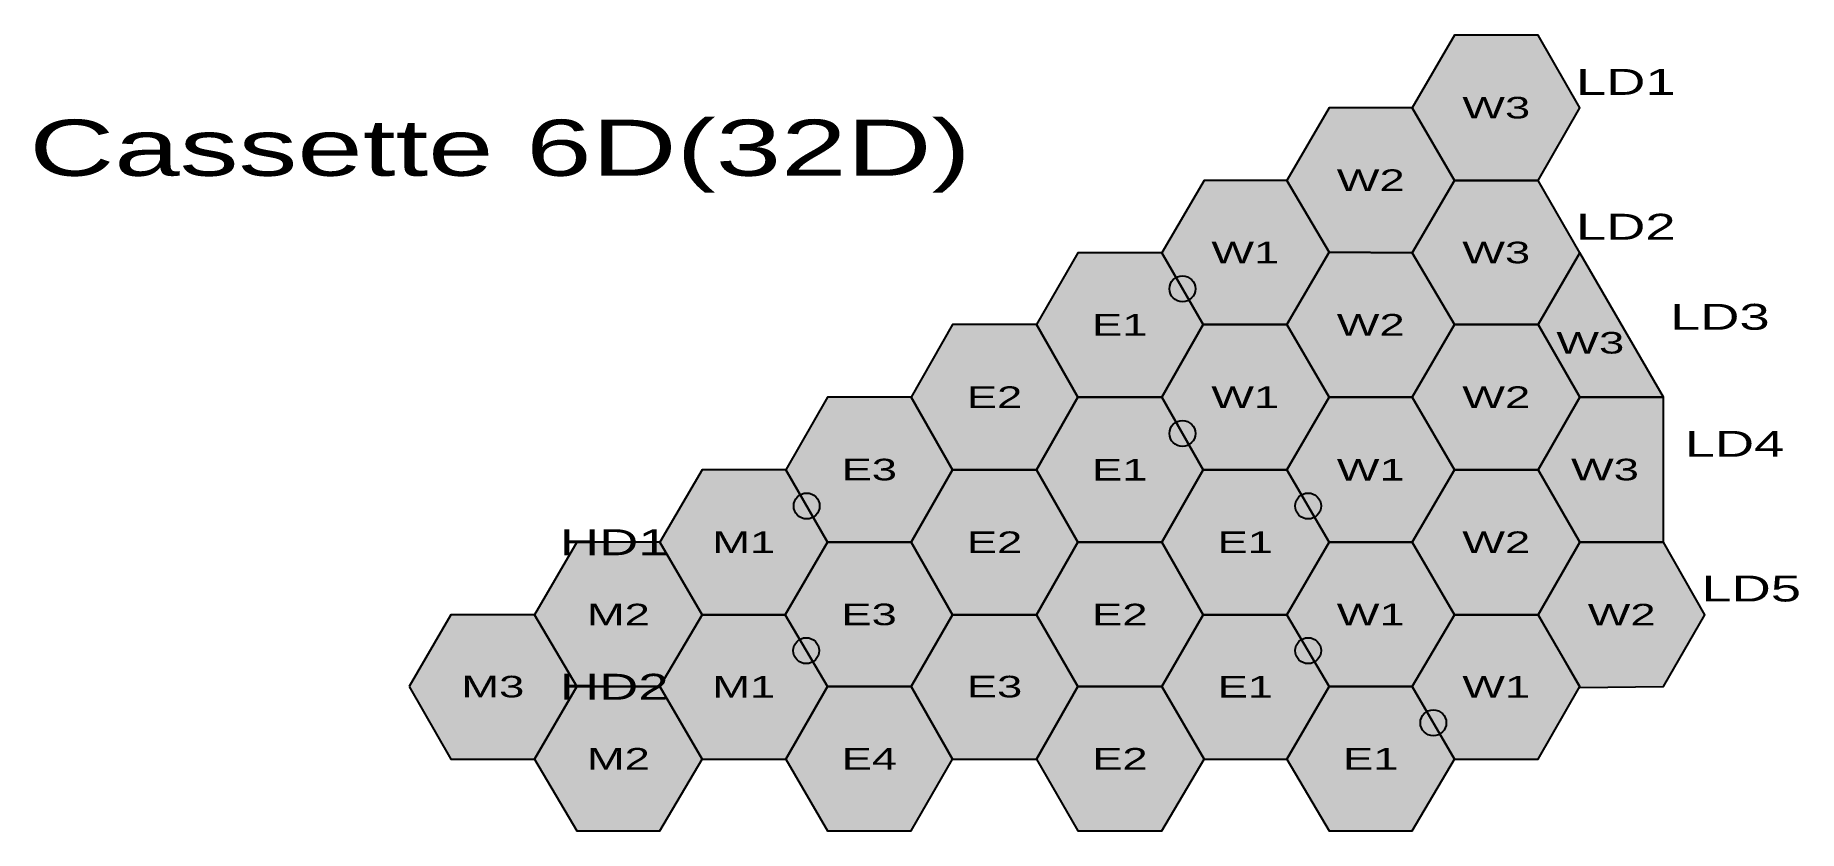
# Model space of a CAD drawing. Header units: metres. Extents: x -88 to 1954, y -81 to 840.
import ezdxf

# ---------------------------------------------------------------- set-up
doc = ezdxf.new("R2010")
doc.units = ezdxf.units.M
for name, color, linetype in [('ENGINES', 7, 'Continuous'), ('SHAPES', 7, 'Continuous'), ('TEXT', 7, 'Continuous')]:
    doc.layers.add(name, color=color, linetype=linetype)
doc.styles.add('BoldStyle', font='arial.ttf', dxfattribs={"width": 1.5})

msp = doc.modelspace()

# ---------------------------------------------------------------- hatches: boundary and pattern name
h = msp.add_hatch(color=152)
h.dxf.hatch_style = 1
h.paths.add_polyline_path([(1555, 672), (1652, 672), (1700, 756), (1652, 840), (1555, 840), (1506, 756)])
h = msp.add_hatch(color=152)
h.dxf.hatch_style = 1
h.paths.add_polyline_path([(1361, 672), (1410, 589), (1506, 588), (1555, 672), (1506, 756), (1410, 756)])
h = msp.add_hatch(color=152)
h.dxf.hatch_style = 1
h.paths.add_polyline_path([(1216, 588), (1264, 505), (1361, 505), (1410, 589), (1361, 672), (1265, 672)])
h = msp.add_hatch(color=122)
h.dxf.hatch_style = 1
h.paths.add_polyline_path([(1506, 588), (1555, 505), (1652, 505), (1700, 588), (1652, 672), (1555, 672)])
h = msp.add_hatch(color=152)
h.dxf.hatch_style = 1
h.paths.add_polyline_path([(1071, 505), (1119, 421), (1216, 421), (1264, 505), (1216, 588), (1119, 588)])
h = msp.add_hatch(color=122)
h.dxf.hatch_style = 1
h.paths.add_polyline_path([(1361, 505), (1410, 421), (1506, 421), (1555, 505), (1506, 588), (1410, 589)])
h = msp.add_hatch(color=82)
h.dxf.hatch_style = 1
h.paths.add_polyline_path([(1797, 421), (1700, 588), (1652, 505), (1700, 421)])
h = msp.add_hatch(color=244)
h.dxf.hatch_style = 1
edge = h.paths.add_edge_path()
edge.add_arc((1240, 546.5), 15, 0, 360)
h = msp.add_hatch(color=152)
h.dxf.hatch_style = 1
h.paths.add_polyline_path([(926, 421), (974, 337), (1071, 337), (1119, 421), (1071, 505), (974, 505)])
h = msp.add_hatch(color=122)
h.dxf.hatch_style = 1
h.paths.add_polyline_path([(1216, 421), (1264, 337), (1361, 337), (1410, 421), (1361, 505), (1264, 505)])
h = msp.add_hatch(color=82)
h.dxf.hatch_style = 1
h.paths.add_polyline_path([(1506, 421), (1555, 337), (1652, 337), (1700, 421), (1652, 505), (1555, 505)])
h = msp.add_hatch(color=152)
h.dxf.hatch_style = 1
h.paths.add_polyline_path([(781, 337), (829, 253), (926, 253), (974, 337), (926, 421), (829, 421)])
h = msp.add_hatch(color=122)
h.dxf.hatch_style = 1
h.paths.add_polyline_path([(1071, 337), (1119, 253), (1216, 253), (1264, 337), (1216, 421), (1119, 421)])
h = msp.add_hatch(color=82)
h.dxf.hatch_style = 1
h.paths.add_polyline_path([(1361, 337), (1410, 253), (1506, 253), (1555, 337), (1506, 421), (1410, 421)])
h = msp.add_hatch(color=202)
h.dxf.hatch_style = 1
h.paths.add_polyline_path([(1797, 253), (1797, 421), (1700, 421), (1652, 337), (1700, 253)])
h = msp.add_hatch(color=244)
h.dxf.hatch_style = 1
edge = h.paths.add_edge_path()
edge.add_arc((1240, 379), 15, 0, 360)
h = msp.add_hatch(color=42)
h.dxf.hatch_style = 1
h.paths.add_polyline_path([(635, 253), (684, 169), (780, 169), (829, 253), (781, 337), (684, 337)])
h = msp.add_hatch(color=122)
h.dxf.hatch_style = 1
h.paths.add_polyline_path([(926, 253), (974, 169), (1071, 169), (1119, 253), (1071, 337), (974, 337)])
h = msp.add_hatch(color=82)
h.dxf.hatch_style = 1
h.paths.add_polyline_path([(1216, 253), (1264, 169), (1361, 169), (1410, 253), (1361, 337), (1264, 337)])
h = msp.add_hatch(color=202)
h.dxf.hatch_style = 1
h.paths.add_polyline_path([(1506, 253), (1555, 169), (1652, 169), (1700, 253), (1652, 337), (1555, 337)])
h = msp.add_hatch(color=244)
h.dxf.hatch_style = 1
edge = h.paths.add_edge_path()
edge.add_arc((805, 295), 15, 0, 360)
h = msp.add_hatch(color=244)
h.dxf.hatch_style = 1
edge = h.paths.add_edge_path()
edge.add_arc((1385.5, 295), 15, 0, 360)
h = msp.add_hatch(color=42)
h.dxf.hatch_style = 1
h.paths.add_polyline_path([(490, 169), (539, 86), (635, 86), (684, 169), (635, 253), (539, 253)])
h = msp.add_hatch(color=122)
h.dxf.hatch_style = 1
h.paths.add_polyline_path([(780, 169), (829, 86), (926, 86), (974, 169), (926, 253), (829, 253)])
h = msp.add_hatch(color=82)
h.dxf.hatch_style = 1
h.paths.add_polyline_path([(1071, 169), (1119, 86), (1216, 86), (1264, 169), (1216, 253), (1119, 253)])
h = msp.add_hatch(color=202)
h.dxf.hatch_style = 1
h.paths.add_polyline_path([(1361, 169), (1410, 86), (1506, 86), (1555, 169), (1506, 253), (1410, 253)])
h = msp.add_hatch(color=222)
h.dxf.hatch_style = 1
h.paths.add_polyline_path([(1700, 85), (1797, 86), (1845, 169), (1797, 253), (1700, 253), (1652, 169)])
h = msp.add_hatch(color=42)
h.dxf.hatch_style = 1
h.paths.add_polyline_path([(345, 86), (393, 2), (490, 2), (539, 86), (490, 169), (393, 169)])
h = msp.add_hatch(color=32)
h.dxf.hatch_style = 1
h.paths.add_polyline_path([(635, 86), (684, 2), (781, 2), (829, 86), (780, 169), (684, 169)])
h = msp.add_hatch(color=82)
h.dxf.hatch_style = 1
h.paths.add_polyline_path([(926, 86), (974, 2), (1071, 2), (1119, 86), (1071, 169), (974, 169)])
h = msp.add_hatch(color=202)
h.dxf.hatch_style = 1
h.paths.add_polyline_path([(1216, 86), (1265, 2), (1361, 2), (1410, 86), (1361, 169), (1264, 169)])
h = msp.add_hatch(color=222)
h.dxf.hatch_style = 1
h.paths.add_polyline_path([(1506, 86), (1555, 2), (1652, 2), (1700, 86), (1652, 169), (1555, 169)])
h = msp.add_hatch(color=244)
h.dxf.hatch_style = 1
edge = h.paths.add_edge_path()
edge.add_arc((804.5, 127.5), 15, 0, 360)
h = msp.add_hatch(color=244)
h.dxf.hatch_style = 1
edge = h.paths.add_edge_path()
edge.add_arc((1385.5, 127.5), 15, 0, 360)
h = msp.add_hatch(color=32)
h.dxf.hatch_style = 1
h.paths.add_polyline_path([(490, 2), (539, -81), (635, -81), (684, 2), (635, 86), (539, 86)])
h = msp.add_hatch(color=82)
h.dxf.hatch_style = 1
h.paths.add_polyline_path([(781, 2), (829, -81), (926, -81), (974, 2), (926, 86), (829, 86)])
h = msp.add_hatch(color=202)
h.dxf.hatch_style = 1
h.paths.add_polyline_path([(1071, 2), (1119, -81), (1216, -81), (1265, 2), (1216, 86), (1119, 86)])
h = msp.add_hatch(color=222)
h.dxf.hatch_style = 1
h.paths.add_polyline_path([(1361, 2), (1410, -81), (1506, -81), (1555, 2), (1506, 86), (1410, 86)])
h = msp.add_hatch(color=244)
h.dxf.hatch_style = 1
edge = h.paths.add_edge_path()
edge.add_arc((1530.5, 44), 15, 0, 360)

# ---------------------------------------------------------------- linework, layer by layer
at = {"layer": 'ENGINES', "color": 244}
for centre in [(1240, 546.5), (1240, 379), (805, 295), (1385.5, 295), (804.5, 127.5), (1385.5, 127.5), (1530.5, 44)]:
    msp.add_circle(centre, 15, dxfattribs=at)
at = {"layer": 'SHAPES', "color": 250}
for points in [[(1555, 672), (1652, 672), (1700, 756), (1652, 840), (1555, 840), (1506, 756)], [(1361, 672), (1410, 589), (1506, 588), (1555, 672), (1506, 756), (1410, 756)], [(1216, 588), (1264, 505), (1361, 505), (1410, 589), (1361, 672), (1265, 672)], [(1506, 588), (1555, 505), (1652, 505), (1700, 588), (1652, 672), (1555, 672)], [(1071, 505), (1119, 421), (1216, 421), (1264, 505), (1216, 588), (1119, 588)], [(1361, 505), (1410, 421), (1506, 421), (1555, 505), (1506, 588), (1410, 589)], [(1797, 421), (1700, 588), (1652, 505), (1700, 421)], [(926, 421), (974, 337), (1071, 337), (1119, 421), (1071, 505), (974, 505)], [(1216, 421), (1264, 337), (1361, 337), (1410, 421), (1361, 505), (1264, 505)], [(1506, 421), (1555, 337), (1652, 337), (1700, 421), (1652, 505), (1555, 505)], [(781, 337), (829, 253), (926, 253), (974, 337), (926, 421), (829, 421)], [(1071, 337), (1119, 253), (1216, 253), (1264, 337), (1216, 421), (1119, 421)], [(1361, 337), (1410, 253), (1506, 253), (1555, 337), (1506, 421), (1410, 421)], [(1797, 253), (1797, 421), (1700, 421), (1652, 337), (1700, 253)], [(635, 253), (684, 169), (780, 169), (829, 253), (781, 337), (684, 337)], [(926, 253), (974, 169), (1071, 169), (1119, 253), (1071, 337), (974, 337)], [(1216, 253), (1264, 169), (1361, 169), (1410, 253), (1361, 337), (1264, 337)], [(1506, 253), (1555, 169), (1652, 169), (1700, 253), (1652, 337), (1555, 337)], [(490, 169), (539, 86), (635, 86), (684, 169), (635, 253), (539, 253)], [(780, 169), (829, 86), (926, 86), (974, 169), (926, 253), (829, 253)], [(1071, 169), (1119, 86), (1216, 86), (1264, 169), (1216, 253), (1119, 253)], [(1361, 169), (1410, 86), (1506, 86), (1555, 169), (1506, 253), (1410, 253)], [(1700, 85), (1797, 86), (1845, 169), (1797, 253), (1700, 253), (1652, 169)], [(345, 86), (393, 2), (490, 2), (539, 86), (490, 169), (393, 169)], [(635, 86), (684, 2), (781, 2), (829, 86), (780, 169), (684, 169)], [(926, 86), (974, 2), (1071, 2), (1119, 86), (1071, 169), (974, 169)], [(1216, 86), (1265, 2), (1361, 2), (1410, 86), (1361, 169), (1264, 169)], [(1506, 86), (1555, 2), (1652, 2), (1700, 86), (1652, 169), (1555, 169)], [(490, 2), (539, -81), (635, -81), (684, 2), (635, 86), (539, 86)], [(781, 2), (829, -81), (926, -81), (974, 2), (926, 86), (829, 86)], [(1071, 2), (1119, -81), (1216, -81), (1265, 2), (1216, 86), (1119, 86)], [(1361, 2), (1410, -81), (1506, -81), (1555, 2), (1506, 86), (1410, 86)]]:
    msp.add_lwpolyline(points, close=True, dxfattribs=at)

# ---------------------------------------------------------------- texts
at = {"layer": 'TEXT', "color": 0, "char_height": 30, "attachment_point": 5, "style": 'BoldStyle'}
for s, insert in [('LD1', (1753.3, 786)), ('LD1', (1753.3, 786)), ('LD2', (1753.3, 618.3)), ('LD2', (1753.3, 618.3)), ('LD3', (1862.2, 513.8)), ('LD3', (1862.2, 513.8)), ('LD4', (1879.2, 367)), ('LD4', (1879.2, 367)), ('HD1', (582.2, 253)), ('LD5', (1898.5, 199.2)), ('LD5', (1898.5, 199.2)), ('HD2', (582.2, 85.7))]:
    msp.add_mtext(s, dxfattribs=dict(at, insert=insert))
at = {"layer": 'TEXT', "color": 250, "char_height": 25, "attachment_point": 5, "style": 'BoldStyle'}
for s, insert in [('W3', (1603.3, 756)), ('W2', (1458, 672.2)), ('W1', (1312.8, 588.5)), ('W3', (1603.3, 588.3)), ('E1', (1167.5, 504.7)), ('W2', (1458, 504.8)), ('W3', (1712.2, 483.8)), ('E2', (1022.5, 421)), ('W1', (1312.7, 421)), ('W2', (1603.3, 421)), ('E3', (877.5, 337)), ('E1', (1167.5, 337)), ('W1', (1458, 337)), ('W3', (1729.2, 337)), ('M1', (732.2, 253)), ('E2', (1022.5, 253)), ('E1', (1312.7, 253)), ('W2', (1603.3, 253)), ('M2', (587, 169.3)), ('E3', (877.3, 169.3)), ('E2', (1167.5, 169.3)), ('W1', (1458, 169.3)), ('W2', (1748.5, 169.2)), ('M3', (441.7, 85.7)), ('M1', (732.2, 85.7)), ('E3', (1022.5, 85.7)), ('E1', (1312.8, 85.7)), ('W1', (1603.3, 85.7)), ('M2', (587, 2.3)), ('E4', (877.5, 2.3)), ('E2', (1167.7, 2.3)), ('E1', (1458, 2.3))]:
    msp.add_mtext(s, dxfattribs=dict(at, insert=insert))
at = {"layer": 'TEXT', "color": 8, "insert": (450, 700), "char_height": 65, "attachment_point": 5, "style": 'BoldStyle'}
msp.add_mtext('Cassette 6D(32D)', dxfattribs=at)

doc.saveas('drawing.dxf')
